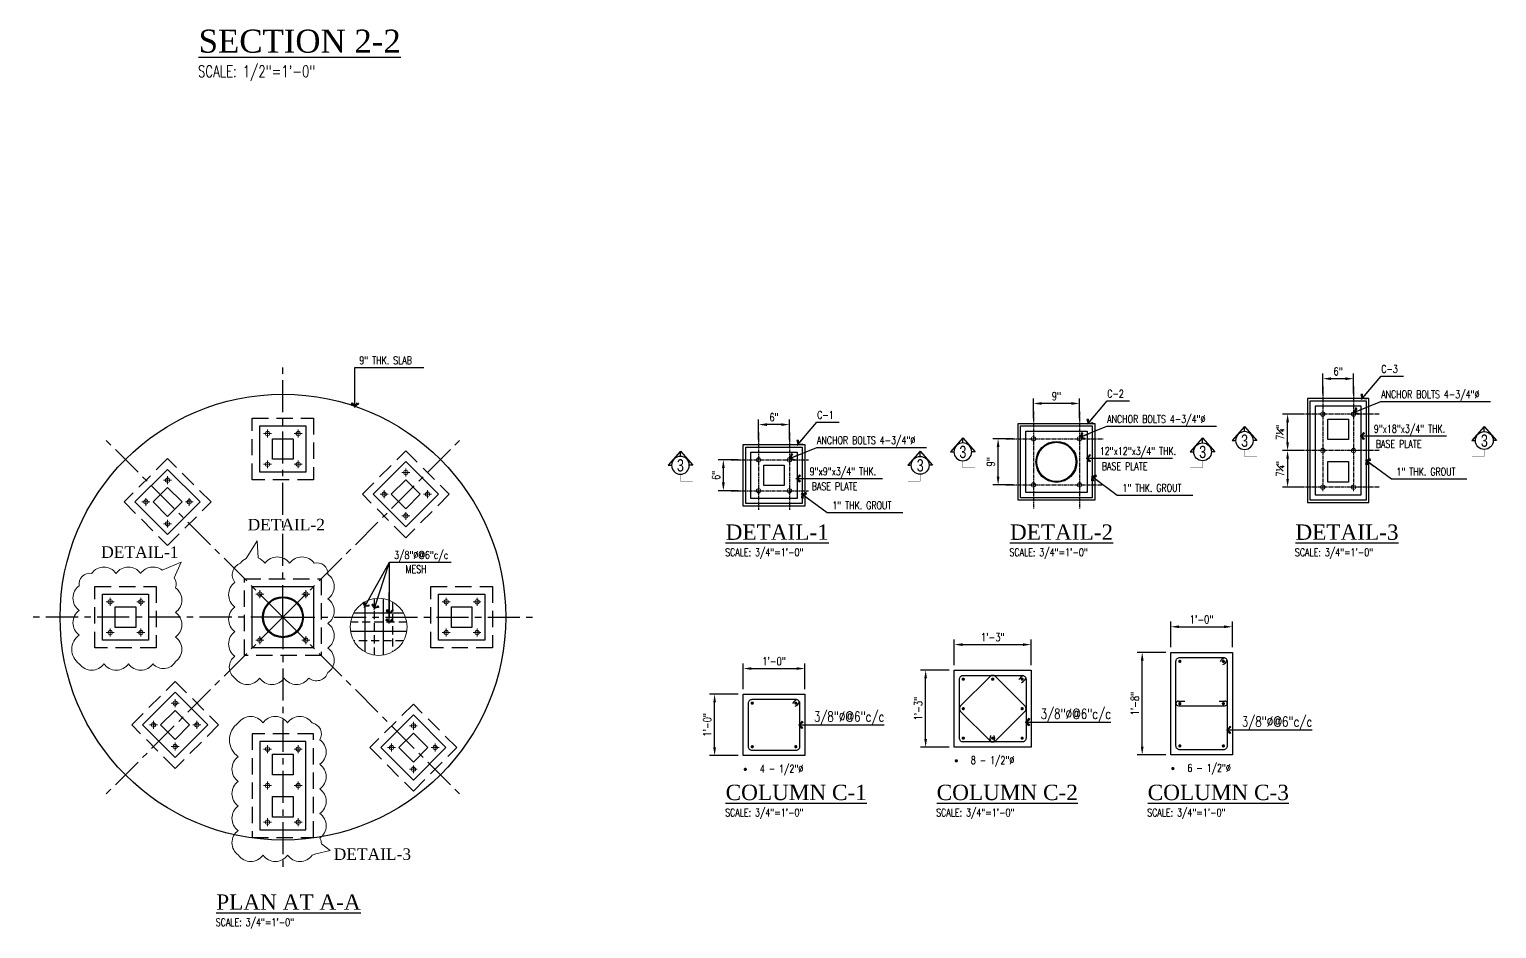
# Model space of a CAD drawing. Header units: inches. Extents: x 53036 to 54375, y -2788 to 288.
# Drawn here: x 53431.7 to 53718.2, y -2352.5 to -2177 of the extents above; entities that cross this region are included whole.
import ezdxf
from ezdxf.enums import TextEntityAlignment as Align

# ---------------------------------------------------------------- set-up
doc = ezdxf.new("R2010")
doc.units = ezdxf.units.IN
for name, pattern in [('CENTER', [2, 1.25, -0.25, 0.25, -0.25]), ('CENTER2', [1.125, 0.75, -0.125, 0.125, -0.125]), ('HIDDEN', [9.525, 6.35, -3.175]), ('HIDDEN2', [4.7625, 3.175, -1.5875])]:
    doc.linetypes.add(name, pattern=pattern)
for name, color, linetype in [('1_DIM', 1, 'Continuous'), ('A-TYP-BEAM TEXT', 2, 'Continuous'), ('A-TYP-DIM', 1, 'Continuous'), ('A-TYP-H-TEXT', 2, 'Continuous'), ('A-TYP-SEC-MARK', 5, 'Continuous'), ('A-TYP-ST-DONUT', 6, 'Continuous'), ('BEAM', 2, 'Continuous'), ('dim', 2, 'Continuous'), ('donuts', 6, 'Continuous'), ('FOOTING', 3, 'Continuous'), ('ROAD CL', 251, 'CENTER'), ('S-BB', 6, 'Continuous'), ('steel', 6, 'Continuous')]:
    doc.layers.add(name, color=color, linetype=linetype)
doc.layers.add('G--STELWRK-2', color=2, linetype='Continuous', lineweight=25)
doc.layers.add('main plan$0$$AUDIT_BAD_LAYER2', color=252, linetype='Continuous', lineweight=15)
doc.styles.add('HADINGS', font='times.ttf')
doc.styles.add('rizwan', font='romans.shx', dxfattribs={"width": 0.75})
doc.styles.add('romans', font='romans.shx')
doc.styles.add('SEC-MARK', font='swisscl.ttf')
doc.styles.add('STYLE4', font='romans.shx')
doc.dimstyles.new('STYLE-64', dxfattribs={"dimscale": 0, "dimtxt": 0.09375, "dimasz": 0.125, "dimexe": 0.0625, "dimexo": 0.0625, "dimgap": 0.03125, "dimtad": 1, "dimlfac": -1, "dimzin": 3, "dimdsep": 46, "dimlunit": 4, "dimtxsty": 'romans', "dimcen": 0.125, "dimdle": 4, "dimclrd": 1, "dimclre": 1, "dimclrt": 2, "dimadec": 0, "dimazin": 0, "dimtfac": 0.5, "dimtix": 1, "dimtmove": 2, "dimatfit": 3, "dimldrblk": 'ARC', "dimfxl": 0, "dimfrac": 1, "dimtolj": 1, "dimtzin": 3, "dimarcsym": 0})

# ---------------------------------------------------------------- blocks, each defined once
blk = doc.blocks.new('*D274')
at = {"layer": 'A-TYP-DIM', "color": 1, "lineweight": -2, "ltscale": 1.5, "transparency": 16777216}
for p, q in [((53574.11, -2257.01), (53574.11, -2253.12)), ((53578.51, -2254.12), (53575.71, -2254.12)), ((53580.11, -2257.01), (53580.11, -2253.12))]:
    blk.add_line(p, q, dxfattribs=at)
at = {"layer": 'A-TYP-DIM', "color": 1, "ltscale": 1.5, "transparency": 16777216}
for points in [[(53575.71, -2253.85), (53575.71, -2254.38), (53574.11, -2254.12)], [(53578.51, -2253.85), (53578.51, -2254.38), (53580.11, -2254.12)]]:
    blk.add_solid(points, dxfattribs=at)
at = {"layer": 'Defpoints', "color": 0, "ltscale": 1.5, "transparency": 16777216}
for p in [(53574.11, -2254.12), (53574.11, -2258.01), (53580.11, -2258.01)]:
    blk.add_point(p, dxfattribs=at)
at = {"layer": 'A-TYP-DIM', "color": 2, "ltscale": 1.5, "transparency": 16777216, "insert": (53577.11, -2252.69), "char_height": 1.562, "attachment_point": 5, "style": 'rizwan'}
blk.add_mtext('\\A1;6"', dxfattribs=at)
blk = doc.blocks.new('ARC')
at = {"layer": 'dim', "color": 0, "linetype": 'ByBlock', "ltscale": 1.5}
for p, q in [((0.14, 0), (-1.16, 0)), ((-0.42, -0.32), (0, 0))]:
    blk.add_line(p, q, dxfattribs=at)
at = {"layer": 'dim', "color": 0, "ltscale": 1.5}
for p, q in [((-0.41, 0.34), (-0.26, 0.43)), ((0, 0), (-0.41, 0.34)), ((-0.28, -0.43), (0, 0)), ((-0.26, 0.43), (0, 0)), ((-0.42, -0.32), (-0.28, -0.43))]:
    blk.add_line(p, q, dxfattribs=at)
blk = doc.blocks.new('*D276')
at = {"layer": 'A-TYP-DIM', "color": 1, "lineweight": -2, "ltscale": 1.5, "transparency": 16777216}
for p, q in [((53570.11, -2261.01), (53566.22, -2261.01)), ((53567.22, -2265.41), (53567.22, -2262.61)), ((53570.11, -2267.01), (53566.22, -2267.01))]:
    blk.add_line(p, q, dxfattribs=at)
at = {"layer": 'A-TYP-DIM', "color": 1, "ltscale": 1.5, "transparency": 16777216}
for points in [[(53566.95, -2262.61), (53567.49, -2262.61), (53567.22, -2261.01)], [(53566.95, -2265.41), (53567.49, -2265.41), (53567.22, -2267.01)]]:
    blk.add_solid(points, dxfattribs=at)
at = {"layer": 'Defpoints', "color": 0, "ltscale": 1.5, "transparency": 16777216}
for p in [(53567.22, -2261.01), (53571.11, -2261.01), (53571.11, -2267.01)]:
    blk.add_point(p, dxfattribs=at)
at = {"layer": 'A-TYP-DIM', "color": 2, "ltscale": 1.5, "transparency": 16777216, "insert": (53565.79, -2264.01), "char_height": 1.562, "attachment_point": 5, "rotation": 90, "style": 'rizwan'}
blk.add_mtext('\\A1;6"', dxfattribs=at)
blk = doc.blocks.new('*D277')
at = {"layer": 'A-TYP-DIM', "color": 1, "lineweight": -2, "ltscale": 1.5, "transparency": 16777216}
for p, q in [((53627.75, -2252.89), (53627.75, -2249)), ((53635.15, -2250), (53629.35, -2250)), ((53636.75, -2252.89), (53636.75, -2249))]:
    blk.add_line(p, q, dxfattribs=at)
at = {"layer": 'A-TYP-DIM', "color": 1, "ltscale": 1.5, "transparency": 16777216}
for points in [[(53629.35, -2249.73), (53629.35, -2250.26), (53627.75, -2250)], [(53635.15, -2249.73), (53635.15, -2250.26), (53636.75, -2250)]]:
    blk.add_solid(points, dxfattribs=at)
at = {"layer": 'Defpoints', "color": 0, "ltscale": 1.5, "transparency": 16777216}
for p in [(53627.75, -2250), (53627.75, -2253.89), (53636.75, -2253.89)]:
    blk.add_point(p, dxfattribs=at)
at = {"layer": 'A-TYP-DIM', "color": 2, "ltscale": 1.5, "transparency": 16777216, "insert": (53632.25, -2248.57), "char_height": 1.562, "attachment_point": 5, "style": 'rizwan'}
blk.add_mtext('\\A1;9"', dxfattribs=at)
blk = doc.blocks.new('*D278')
at = {"layer": 'A-TYP-DIM', "color": 1, "lineweight": -2, "ltscale": 1.5, "transparency": 16777216}
for p, q in [((53623.75, -2256.89), (53619.86, -2256.89)), ((53620.86, -2264.29), (53620.86, -2258.49)), ((53623.75, -2265.89), (53619.86, -2265.89))]:
    blk.add_line(p, q, dxfattribs=at)
at = {"layer": 'A-TYP-DIM', "color": 1, "ltscale": 1.5, "transparency": 16777216}
for points in [[(53620.59, -2258.49), (53621.13, -2258.49), (53620.86, -2256.89)], [(53620.59, -2264.29), (53621.13, -2264.29), (53620.86, -2265.89)]]:
    blk.add_solid(points, dxfattribs=at)
at = {"layer": 'Defpoints', "color": 0, "ltscale": 1.5, "transparency": 16777216}
for p in [(53620.86, -2256.89), (53624.75, -2256.89), (53624.75, -2265.89)]:
    blk.add_point(p, dxfattribs=at)
at = {"layer": 'A-TYP-DIM', "color": 2, "ltscale": 1.5, "transparency": 16777216, "insert": (53619.43, -2261.39), "char_height": 1.562, "attachment_point": 5, "rotation": 90, "style": 'rizwan'}
blk.add_mtext('\\A1;9"', dxfattribs=at)
blk = doc.blocks.new('*D279')
at = {"layer": 'A-TYP-DIM', "color": 1, "lineweight": -2, "ltscale": 1.5, "transparency": 16777216}
for p, q in [((53684.25, -2248.05), (53684.25, -2244.16)), ((53688.65, -2245.16), (53685.85, -2245.16)), ((53690.25, -2248.05), (53690.25, -2244.16))]:
    blk.add_line(p, q, dxfattribs=at)
at = {"layer": 'A-TYP-DIM', "color": 1, "ltscale": 1.5, "transparency": 16777216}
for points in [[(53685.85, -2244.89), (53685.85, -2245.43), (53684.25, -2245.16)], [(53688.65, -2244.89), (53688.65, -2245.43), (53690.25, -2245.16)]]:
    blk.add_solid(points, dxfattribs=at)
at = {"layer": 'Defpoints', "color": 0, "ltscale": 1.5, "transparency": 16777216}
for p in [(53684.25, -2245.16), (53684.25, -2249.05), (53690.25, -2249.05)]:
    blk.add_point(p, dxfattribs=at)
at = {"layer": 'A-TYP-DIM', "color": 2, "ltscale": 1.5, "transparency": 16777216, "insert": (53687.25, -2243.73), "char_height": 1.562, "attachment_point": 5, "style": 'rizwan'}
blk.add_mtext('\\A1;6"', dxfattribs=at)
blk = doc.blocks.new('*D280')
at = {"layer": 'A-TYP-DIM', "color": 1, "lineweight": -2, "ltscale": 1.5, "transparency": 16777216}
for p, q in [((53680.27, -2252.05), (53676.38, -2252.05)), ((53677.38, -2257.59), (53677.38, -2253.65)), ((53680.25, -2259.19), (53676.38, -2259.19))]:
    blk.add_line(p, q, dxfattribs=at)
at = {"layer": 'A-TYP-DIM', "color": 1, "ltscale": 1.5, "transparency": 16777216}
for points in [[(53677.11, -2253.65), (53677.64, -2253.65), (53677.38, -2252.05)], [(53677.11, -2257.59), (53677.64, -2257.59), (53677.38, -2259.19)]]:
    blk.add_solid(points, dxfattribs=at)
at = {"layer": 'Defpoints', "color": 0, "ltscale": 1.5, "transparency": 16777216}
for p in [(53677.38, -2252.05), (53681.27, -2252.05), (53681.25, -2259.19)]:
    blk.add_point(p, dxfattribs=at)
at = {"layer": 'A-TYP-DIM', "color": 2, "ltscale": 1.5, "transparency": 16777216, "insert": (53675.95, -2255.62), "char_height": 1.5625, "attachment_point": 5, "rotation": 90, "style": 'rizwan'}
blk.add_mtext('\\A1;7{\\H0.500000x;\\S1#4;}"', dxfattribs=at)
blk = doc.blocks.new('*D281')
at = {"layer": 'A-TYP-DIM', "color": 1, "lineweight": -2, "ltscale": 1.5, "transparency": 16777216}
for p, q in [((53680.25, -2259.19), (53676.38, -2259.19)), ((53677.38, -2260.79), (53677.38, -2264.72)), ((53680.27, -2266.32), (53676.38, -2266.32))]:
    blk.add_line(p, q, dxfattribs=at)
at = {"layer": 'A-TYP-DIM', "color": 1, "ltscale": 1.5, "transparency": 16777216}
for points in [[(53677.11, -2260.79), (53677.64, -2260.79), (53677.38, -2259.19)], [(53677.11, -2264.72), (53677.64, -2264.72), (53677.38, -2266.32)]]:
    blk.add_solid(points, dxfattribs=at)
at = {"layer": 'Defpoints', "color": 0, "ltscale": 1.5, "transparency": 16777216}
for p in [(53681.25, -2259.19), (53677.38, -2266.32), (53681.27, -2266.32)]:
    blk.add_point(p, dxfattribs=at)
at = {"layer": 'A-TYP-DIM', "color": 2, "ltscale": 1.5, "transparency": 16777216, "insert": (53675.95, -2262.75), "char_height": 1.5625, "attachment_point": 5, "rotation": 90, "style": 'rizwan'}
blk.add_mtext('\\A1;7{\\H0.500000x;\\S1#4;}"', dxfattribs=at)
blk = doc.blocks.new('1-donut')
at = {"layer": 'A-TYP-ST-DONUT', "linetype": 'Continuous', "ltscale": 1.5, "const_width": 0.0195}
blk.add_lwpolyline([(0.01, 0, -1), (-0.01, 0, -1)], format="xyb", close=True, dxfattribs=at)
blk = doc.blocks.new('*D286')
at = {"layer": 'A-TYP-DIM', "color": 1, "lineweight": -2, "ltscale": 1.5, "transparency": 16777216}
for p, q in [((53571.11, -2305.72), (53571.11, -2300.72)), ((53572.71, -2301.72), (53581.51, -2301.72)), ((53583.11, -2305.72), (53583.11, -2300.72))]:
    blk.add_line(p, q, dxfattribs=at)
at = {"layer": 'A-TYP-DIM', "color": 1, "ltscale": 1.5, "transparency": 16777216}
for points in [[(53572.71, -2301.46), (53572.71, -2301.99), (53571.11, -2301.72)], [(53581.51, -2301.46), (53581.51, -2301.99), (53583.11, -2301.72)]]:
    blk.add_solid(points, dxfattribs=at)
at = {"layer": 'Defpoints', "color": 0, "ltscale": 1.5, "transparency": 16777216}
for p in [(53583.11, -2301.72), (53571.11, -2306.72), (53583.11, -2306.72)]:
    blk.add_point(p, dxfattribs=at)
at = {"layer": 'A-TYP-DIM', "color": 2, "ltscale": 1.5, "transparency": 16777216, "insert": (53577.11, -2300.29), "char_height": 1.562, "attachment_point": 5, "style": 'rizwan'}
blk.add_mtext('\\A1;1\'-0"', dxfattribs=at)
blk = doc.blocks.new('*D287')
at = {"layer": 'A-TYP-DIM', "color": 1, "lineweight": -2, "ltscale": 1.5, "transparency": 16777216}
for p, q in [((53570.11, -2306.72), (53564.51, -2306.72)), ((53565.51, -2317.12), (53565.51, -2308.32)), ((53570.11, -2318.72), (53564.51, -2318.72))]:
    blk.add_line(p, q, dxfattribs=at)
at = {"layer": 'A-TYP-DIM', "color": 1, "ltscale": 1.5, "transparency": 16777216}
for points in [[(53565.25, -2308.32), (53565.78, -2308.32), (53565.51, -2306.72)], [(53565.25, -2317.12), (53565.78, -2317.12), (53565.51, -2318.72)]]:
    blk.add_solid(points, dxfattribs=at)
at = {"layer": 'Defpoints', "color": 0, "ltscale": 1.5, "transparency": 16777216}
for p in [(53565.51, -2306.72), (53571.11, -2306.72), (53571.11, -2318.72)]:
    blk.add_point(p, dxfattribs=at)
at = {"layer": 'A-TYP-DIM', "color": 2, "ltscale": 1.5, "transparency": 16777216, "insert": (53564.08, -2312.72), "char_height": 1.562, "attachment_point": 5, "rotation": 90, "style": 'rizwan'}
blk.add_mtext('\\A1;1\'-0"', dxfattribs=at)
blk = doc.blocks.new('*D288')
at = {"layer": 'A-TYP-DIM', "color": 1, "lineweight": -2, "ltscale": 1.5, "transparency": 16777216}
for p, q in [((53612.31, -2301.05), (53612.31, -2296.05)), ((53613.91, -2297.05), (53625.71, -2297.05)), ((53627.31, -2301.05), (53627.31, -2296.05))]:
    blk.add_line(p, q, dxfattribs=at)
at = {"layer": 'A-TYP-DIM', "color": 1, "ltscale": 1.5, "transparency": 16777216}
for points in [[(53613.91, -2296.79), (53613.91, -2297.32), (53612.31, -2297.05)], [(53625.71, -2296.79), (53625.71, -2297.32), (53627.31, -2297.05)]]:
    blk.add_solid(points, dxfattribs=at)
at = {"layer": 'Defpoints', "color": 0, "ltscale": 1.5, "transparency": 16777216}
for p in [(53627.31, -2297.05), (53612.31, -2302.05), (53627.31, -2302.05)]:
    blk.add_point(p, dxfattribs=at)
at = {"layer": 'A-TYP-DIM', "color": 2, "ltscale": 1.5, "transparency": 16777216, "insert": (53619.81, -2295.62), "char_height": 1.562, "attachment_point": 5, "style": 'rizwan'}
blk.add_mtext('\\A1;1\'-3"', dxfattribs=at)
blk = doc.blocks.new('*D289')
at = {"layer": 'A-TYP-DIM', "color": 1, "lineweight": -2, "ltscale": 1.5, "transparency": 16777216}
for p, q in [((53611.31, -2302.05), (53605.71, -2302.05)), ((53606.71, -2315.45), (53606.71, -2303.65)), ((53611.31, -2317.05), (53605.71, -2317.05))]:
    blk.add_line(p, q, dxfattribs=at)
at = {"layer": 'A-TYP-DIM', "color": 1, "ltscale": 1.5, "transparency": 16777216}
for points in [[(53606.44, -2303.65), (53606.98, -2303.65), (53606.71, -2302.05)], [(53606.44, -2315.45), (53606.98, -2315.45), (53606.71, -2317.05)]]:
    blk.add_solid(points, dxfattribs=at)
at = {"layer": 'Defpoints', "color": 0, "ltscale": 1.5, "transparency": 16777216}
for p in [(53606.71, -2302.05), (53612.31, -2302.05), (53612.31, -2317.05)]:
    blk.add_point(p, dxfattribs=at)
at = {"layer": 'A-TYP-DIM', "color": 2, "ltscale": 1.5, "transparency": 16777216, "insert": (53605.28, -2309.55), "char_height": 1.562, "attachment_point": 5, "rotation": 90, "style": 'rizwan'}
blk.add_mtext('\\A1;1\'-3"', dxfattribs=at)
blk = doc.blocks.new('*D290')
at = {"layer": 'A-TYP-DIM', "color": 1, "lineweight": -2, "ltscale": 1.5, "transparency": 16777216}
for p, q in [((53654.59, -2297.57), (53654.59, -2292.57)), ((53656.19, -2293.57), (53664.99, -2293.57)), ((53666.59, -2297.57), (53666.59, -2292.57))]:
    blk.add_line(p, q, dxfattribs=at)
at = {"layer": 'A-TYP-DIM', "color": 1, "ltscale": 1.5, "transparency": 16777216}
for points in [[(53656.19, -2293.3), (53656.19, -2293.84), (53654.59, -2293.57)], [(53664.99, -2293.3), (53664.99, -2293.84), (53666.59, -2293.57)]]:
    blk.add_solid(points, dxfattribs=at)
at = {"layer": 'Defpoints', "color": 0, "ltscale": 1.5, "transparency": 16777216}
for p in [(53666.59, -2293.57), (53654.59, -2298.57), (53666.59, -2298.57)]:
    blk.add_point(p, dxfattribs=at)
at = {"layer": 'A-TYP-DIM', "color": 2, "ltscale": 1.5, "transparency": 16777216, "insert": (53660.59, -2292.14), "char_height": 1.562, "attachment_point": 5, "style": 'rizwan'}
blk.add_mtext('\\A1;1\'-0"', dxfattribs=at)
blk = doc.blocks.new('*D291')
at = {"layer": 'A-TYP-DIM', "color": 1, "lineweight": -2, "ltscale": 1.5, "transparency": 16777216}
for p, q in [((53653.59, -2298.57), (53647.99, -2298.57)), ((53648.99, -2316.97), (53648.99, -2300.17)), ((53653.59, -2318.57), (53647.99, -2318.57))]:
    blk.add_line(p, q, dxfattribs=at)
at = {"layer": 'A-TYP-DIM', "color": 1, "ltscale": 1.5, "transparency": 16777216}
for points in [[(53648.72, -2300.17), (53649.26, -2300.17), (53648.99, -2298.57)], [(53648.72, -2316.97), (53649.26, -2316.97), (53648.99, -2318.57)]]:
    blk.add_solid(points, dxfattribs=at)
at = {"layer": 'Defpoints', "color": 0, "ltscale": 1.5, "transparency": 16777216}
for p in [(53648.99, -2298.57), (53654.59, -2298.57), (53654.59, -2318.57)]:
    blk.add_point(p, dxfattribs=at)
at = {"layer": 'A-TYP-DIM', "color": 2, "ltscale": 1.5, "transparency": 16777216, "insert": (53647.56, -2308.57), "char_height": 1.562, "attachment_point": 5, "rotation": 90, "style": 'rizwan'}
blk.add_mtext('\\A1;1\'-8"', dxfattribs=at)
blk = doc.blocks.new('SEC-MARK')
at = {"layer": 'A-TYP-SEC-MARK', "color": 2, "linetype": 'Continuous'}
for p, q in [((0, 0.488), (-0.201, 0.259)), ((0, 0.488), (0.201, 0.259)), ((0, 0.404), (0, 0.488)), ((-0.201, 0.259), (-0.145, 0.259)), ((0.201, 0.259), (0.145, 0.259))]:
    blk.add_line(p, q, dxfattribs=at)
at = {"layer": 'A-TYP-SEC-MARK', "color": 2, "linetype": 'Continuous', "const_width": 0.005}
blk.add_lwpolyline([(0, 0.114), (0, 0), (-0.2, 0)], dxfattribs=at)
at = {"layer": 'A-TYP-SEC-MARK', "color": 2, "linetype": 'Continuous'}
blk.add_circle((0, 0.259), 0.145, dxfattribs=at)
at = {"layer": 'A-TYP-SEC-MARK', "color": 2, "linetype": 'Continuous', "style": 'SEC-MARK'}
blk.add_attdef('A', text='', height=0.199, dxfattribs=at).set_placement((0.001, 0.258), align=Align.MIDDLE_CENTER)

msp = doc.modelspace()

# ---------------------------------------------------------------- linework, layer by layer
at = {"layer": '1_DIM', "color": 9, "linetype": 'CENTER2'}
for p, q in [((53684.24756061, -2246.69003259), (53684.24756061, -2265.64259512)), ((53690.24756061, -2246.69003259), (53690.24756061, -2265.64259512)), ((53627.75173478, -2251.52787149), (53627.75173478, -2270.48043401)), ((53636.75173478, -2251.52787149), (53636.75173478, -2270.48043401)), ((53695.22156033, -2252.05084657), (53677.91121916, -2252.05084657)), ((53574.11189164, -2255.64964332), (53574.11189164, -2270.77186534)), ((53580.11189164, -2255.64964332), (53580.11189164, -2270.77186534)), ((53622.3909208, -2256.88868546), (53641.34348332, -2256.88868546)), ((53695.22156033, -2259.1867466), (53677.91121916, -2259.1867466)), ((53568.75107766, -2261.01045729), (53583.87329969, -2261.01045729)), ((53568.75107766, -2267.01045729), (53583.87329969, -2267.01045729)), ((53622.3909208, -2265.88868546), (53641.34348332, -2265.88868546)), ((53695.22156033, -2266.32264663), (53677.91121916, -2266.32264663))]:
    msp.add_line(p, q, dxfattribs=at)
at = {"layer": 'BEAM', "color": 6, "ltscale": 3}
for p, q in [((53497.2268409, -2288.71732905), (53497.2268409, -2298.47739492)), ((53500.8268409, -2288.0932979), (53500.8268409, -2299.10142607)), ((53504.80687383, -2290.89736199), (53495.04680796, -2290.89736199)), ((53505.43090498, -2294.49736199), (53494.42277681, -2294.49736199))]:
    msp.add_line(p, q, dxfattribs=at)
at = {"layer": 'BEAM', "color": 6, "linetype": 'HIDDEN2', "ltscale": 0.5}
for p, q in [((53499.0268409, -2288.0932979), (53499.0268409, -2299.10142607)), ((53502.6268409, -2288.71732905), (53502.6268409, -2298.47739492)), ((53505.43090498, -2292.69736199), (53494.42277681, -2292.69736199)), ((53504.80687383, -2296.29736199), (53495.04680796, -2296.29736199))]:
    msp.add_line(p, q, dxfattribs=at)
at = {"layer": 'BEAM', "color": 6, "ltscale": 3}
for points in [[(53685.24756061, -2253.05084657), (53689.24756061, -2253.05084657), (53689.24756061, -2257.05084657), (53685.24756061, -2257.05084657)], [(53479.23103072, -2256.86996861), (53483.23103072, -2256.86996861), (53483.23103072, -2260.86996861), (53479.23103072, -2260.86996861)], [(53575.11189164, -2262.01045729), (53579.11189164, -2262.01045729), (53579.11189164, -2266.01045729), (53575.11189164, -2266.01045729)], [(53685.24756061, -2261.32264663), (53689.24756061, -2261.32264663), (53689.24756061, -2265.32264663), (53685.24756061, -2265.32264663)], [(53505.22746698, -2270.53285197), (53502.39903986, -2267.70442485), (53505.22746698, -2264.87599772), (53508.05589411, -2267.70442485)], [(53458.71945243, -2272.04236304), (53461.54787955, -2269.21393592), (53458.71945243, -2266.38550879), (53455.8910253, -2269.21393592)], [(53448.51236089, -2289.70086111), (53452.51236089, -2289.70086111), (53452.51236089, -2293.70086111), (53448.51236089, -2293.70086111)], [(53514.12705499, -2289.70086111), (53518.12705499, -2289.70086111), (53518.12705499, -2293.70086111), (53514.12705499, -2293.70086111)], [(53460.19276378, -2309.88604783), (53463.0211909, -2312.71447495), (53460.19276378, -2315.54290208), (53457.36433665, -2312.71447495)], [(53506.70032943, -2314.31707959), (53503.8719023, -2317.14550671), (53506.70032943, -2319.97393384), (53509.52875655, -2317.14550671)], [(53479.23103072, -2318.43357117), (53483.23103072, -2318.43357117), (53483.23103072, -2322.43357117), (53479.23103072, -2322.43357117)], [(53479.23103072, -2326.70537123), (53483.23103072, -2326.70537123), (53483.23103072, -2330.70537123), (53479.23103072, -2330.70537123)]]:
    msp.add_lwpolyline(points, close=True, dxfattribs=at)
for centre, radius in [((53632.25173478, -2261.38868546), 4), ((53632.25173478, -2261.38868546), 3.8125), ((53481.23103072, -2291.70086111), 4), ((53481.23103072, -2291.70086111), 3.8125)]:
    msp.add_circle(centre, radius, dxfattribs=at)
at = {"layer": 'FOOTING', "linetype": 'HIDDEN', "ltscale": 0.5}
for points in [[(53475.23103072, -2252.86996861), (53487.23103072, -2252.86996861), (53487.23103072, -2264.86996861), (53475.23103072, -2264.86996861)], [(53505.22746698, -2276.18970622), (53496.74218561, -2267.70442485), (53505.22746698, -2259.21914348), (53513.71274836, -2267.70442485)], [(53458.71945243, -2277.69921729), (53467.2047338, -2269.21393592), (53458.71945243, -2260.72865454), (53450.23417105, -2269.21393592)], [(53444.51236089, -2285.70086111), (53456.51236089, -2285.70086111), (53456.51236089, -2297.70086111), (53444.51236089, -2297.70086111)], [(53473.73103072, -2284.20086111), (53488.73103072, -2284.20086111), (53488.73103072, -2299.20086111), (53473.73103072, -2299.20086111)], [(53510.12705499, -2285.70086111), (53522.12705499, -2285.70086111), (53522.12705499, -2297.70086111), (53510.12705499, -2297.70086111)], [(53460.19276378, -2304.22919358), (53468.67804515, -2312.71447495), (53460.19276378, -2321.19975633), (53451.7074824, -2312.71447495)], [(53506.70032943, -2308.66022534), (53498.21504805, -2317.14550671), (53506.70032943, -2325.63078809), (53515.1856108, -2317.14550671)], [(53475.23103072, -2334.70537123), (53487.23103072, -2334.70537123), (53487.23103072, -2314.43357117), (53475.23103072, -2314.43357117)]]:
    msp.add_lwpolyline(points, close=True, dxfattribs=at)
at = {"layer": 'FOOTING'}
msp.add_circle((53481.23103072, -2291.70086111), 43.5, dxfattribs=at)
at = {"layer": 'G--STELWRK-2', "color": 3}
for points in [[(53681.24756061, -2269.32264663), (53693.24756061, -2269.32264663), (53693.24756061, -2249.05084657), (53681.24756061, -2249.05084657)], [(53681.74756061, -2268.82264663), (53692.74756061, -2268.82264663), (53692.74756061, -2249.55084657), (53681.74756061, -2249.55084657)], [(53682.74756061, -2267.82264663), (53691.74756061, -2267.82264663), (53691.74756061, -2250.55084657), (53682.74756061, -2250.55084657)], [(53476.73103072, -2254.36996861), (53485.73103072, -2254.36996861), (53485.73103072, -2263.36996861), (53476.73103072, -2263.36996861)], [(53624.75173478, -2253.88868546), (53639.75173478, -2253.88868546), (53639.75173478, -2268.88868546), (53624.75173478, -2268.88868546)], [(53625.25173478, -2254.38868546), (53639.25173478, -2254.38868546), (53639.25173478, -2268.38868546), (53625.25173478, -2268.38868546)], [(53626.25173478, -2255.38868546), (53638.25173478, -2255.38868546), (53638.25173478, -2267.38868546), (53626.25173478, -2267.38868546)], [(53571.11189164, -2258.01045729), (53583.11189164, -2258.01045729), (53583.11189164, -2270.01045729), (53571.11189164, -2270.01045729)], [(53571.61189164, -2258.51045729), (53582.61189164, -2258.51045729), (53582.61189164, -2269.51045729), (53571.61189164, -2269.51045729)], [(53572.61189164, -2259.51045729), (53581.61189164, -2259.51045729), (53581.61189164, -2268.51045729), (53572.61189164, -2268.51045729)], [(53458.71945243, -2275.57789695), (53465.08341346, -2269.21393592), (53458.71945243, -2262.84997489), (53452.3554914, -2269.21393592)], [(53505.22746698, -2274.06838588), (53498.86350595, -2267.70442485), (53505.22746698, -2261.34046382), (53511.59142801, -2267.70442485)], [(53475.23103072, -2285.70086111), (53487.23103072, -2285.70086111), (53487.23103072, -2297.70086111), (53475.23103072, -2297.70086111)], [(53446.01236089, -2287.20086111), (53455.01236089, -2287.20086111), (53455.01236089, -2296.20086111), (53446.01236089, -2296.20086111)], [(53511.62705499, -2287.20086111), (53520.62705499, -2287.20086111), (53520.62705499, -2296.20086111), (53511.62705499, -2296.20086111)], [(53654.58763289, -2298.57029875), (53666.58763289, -2298.57029875), (53666.58763289, -2318.57029875), (53654.58763289, -2318.57029875)], [(53612.31031379, -2302.05365673), (53627.31031379, -2302.05365673), (53627.31031379, -2317.05365673), (53612.31031379, -2317.05365673)], [(53460.19276378, -2306.35051392), (53466.55672481, -2312.71447495), (53460.19276378, -2319.07843598), (53453.82880275, -2312.71447495)], [(53571.11189164, -2306.72405167), (53583.11189164, -2306.72405167), (53583.11189164, -2318.72405167), (53571.11189164, -2318.72405167)], [(53506.70032943, -2310.78154568), (53500.3363684, -2317.14550671), (53506.70032943, -2323.50946775), (53513.06429046, -2317.14550671)], [(53476.73103072, -2333.20537123), (53485.73103072, -2333.20537123), (53485.73103072, -2315.93357117), (53476.73103072, -2315.93357117)]]:
    msp.add_lwpolyline(points, close=True, dxfattribs=at)
at = {"layer": 'main plan$0$$AUDIT_BAD_LAYER2', "color": 1}
for p, q in [((53684.24756061, -2252.82383759), (53684.24756061, -2251.27785555)), ((53690.24756061, -2252.82383759), (53690.24756061, -2251.27785555)), ((53685.02055162, -2252.05084657), (53683.47456959, -2252.05084657)), ((53691.02055162, -2252.05084657), (53689.47456959, -2252.05084657)), ((53479.00402174, -2255.86996861), (53477.4580397, -2255.86996861)), ((53478.23103072, -2256.64295963), (53478.23103072, -2255.09697759)), ((53485.00402174, -2255.86996861), (53483.4580397, -2255.86996861)), ((53484.23103072, -2256.64295963), (53484.23103072, -2255.09697759)), ((53626.97874376, -2256.88868546), (53628.5247258, -2256.88868546)), ((53627.75173478, -2257.66167648), (53627.75173478, -2256.11569445)), ((53637.5247258, -2256.88868546), (53635.97874376, -2256.88868546)), ((53636.75173478, -2257.66167648), (53636.75173478, -2256.11569445)), ((53685.02055162, -2259.1867466), (53683.47456959, -2259.1867466)), ((53684.24756061, -2259.95973762), (53684.24756061, -2258.41375558)), ((53691.02055162, -2259.1867466), (53689.47456959, -2259.1867466)), ((53690.24756061, -2259.95973762), (53690.24756061, -2258.41375558)), ((53479.00402174, -2261.86996861), (53477.4580397, -2261.86996861)), ((53478.23103072, -2262.64295963), (53478.23103072, -2261.09697759)), ((53485.00402174, -2261.86996861), (53483.4580397, -2261.86996861)), ((53484.23103072, -2262.64295963), (53484.23103072, -2261.09697759)), ((53505.22746698, -2264.23477518), (53505.22746698, -2262.68879315)), ((53574.88488266, -2261.01045729), (53573.33890062, -2261.01045729)), ((53574.11189164, -2261.78344831), (53574.11189164, -2260.23746627)), ((53580.88488266, -2261.01045729), (53579.33890062, -2261.01045729)), ((53580.11189164, -2261.78344831), (53580.11189164, -2260.23746627)), ((53459.49244345, -2264.97129523), (53457.94646141, -2264.97129523)), ((53458.71945243, -2265.74428625), (53458.71945243, -2264.19830421)), ((53506.000458, -2263.46178416), (53504.45447596, -2263.46178416)), ((53627.75173478, -2265.11569445), (53627.75173478, -2266.66167648)), ((53636.75173478, -2265.11569445), (53636.75173478, -2266.66167648)), ((53684.24756061, -2267.09563765), (53684.24756061, -2265.54965561)), ((53690.24756061, -2267.09563765), (53690.24756061, -2265.54965561)), ((53454.47681174, -2269.98692694), (53454.47681174, -2268.4409449)), ((53462.96209312, -2269.98692694), (53462.96209312, -2268.4409449)), ((53501.75781731, -2267.70442485), (53500.21183528, -2267.70442485)), ((53500.98482629, -2268.47741587), (53500.98482629, -2266.93143383)), ((53510.24309869, -2267.70442485), (53508.69711665, -2267.70442485)), ((53509.47010767, -2268.47741587), (53509.47010767, -2266.93143383)), ((53574.88488266, -2267.01045729), (53573.33890062, -2267.01045729)), ((53574.11189164, -2267.78344831), (53574.11189164, -2266.23746627)), ((53580.88488266, -2267.01045729), (53579.33890062, -2267.01045729)), ((53580.11189164, -2267.78344831), (53580.11189164, -2266.23746627)), ((53626.97874376, -2265.88868546), (53628.5247258, -2265.88868546)), ((53637.5247258, -2265.88868546), (53635.97874376, -2265.88868546)), ((53685.02055162, -2266.32264663), (53683.47456959, -2266.32264663)), ((53691.02055162, -2266.32264663), (53689.47456959, -2266.32264663)), ((53455.24980276, -2269.21393592), (53453.70382073, -2269.21393592)), ((53463.73508413, -2269.21393592), (53462.1891021, -2269.21393592)), ((53505.22746698, -2272.72005655), (53505.22746698, -2271.17407452)), ((53459.49244345, -2273.45657661), (53457.94646141, -2273.45657661)), ((53458.71945243, -2274.22956762), (53458.71945243, -2272.68358559)), ((53506.000458, -2271.94706554), (53504.45447596, -2271.94706554)), ((53448.28535191, -2288.70086111), (53446.73936988, -2288.70086111)), ((53447.51236089, -2289.47385213), (53447.51236089, -2287.92787009)), ((53454.28535191, -2288.70086111), (53452.73936988, -2288.70086111)), ((53453.51236089, -2289.47385213), (53453.51236089, -2287.92787009)), ((53475.9580397, -2287.20086111), (53477.50402174, -2287.20086111)), ((53476.73103072, -2287.97385213), (53476.73103072, -2286.42787009)), ((53486.50402174, -2287.20086111), (53484.9580397, -2287.20086111)), ((53485.73103072, -2287.97385213), (53485.73103072, -2286.42787009)), ((53513.90004601, -2288.70086111), (53512.35406397, -2288.70086111)), ((53513.12705499, -2289.47385213), (53513.12705499, -2287.92787009)), ((53519.90004601, -2288.70086111), (53518.35406397, -2288.70086111)), ((53519.12705499, -2289.47385213), (53519.12705499, -2287.92787009)), ((53447.51236089, -2295.47385213), (53447.51236089, -2293.92787009)), ((53453.51236089, -2295.47385213), (53453.51236089, -2293.92787009)), ((53513.12705499, -2295.47385213), (53513.12705499, -2293.92787009)), ((53519.12705499, -2295.47385213), (53519.12705499, -2293.92787009)), ((53448.28535191, -2294.70086111), (53446.73936988, -2294.70086111)), ((53454.28535191, -2294.70086111), (53452.73936988, -2294.70086111)), ((53475.9580397, -2296.20086111), (53477.50402174, -2296.20086111)), ((53476.73103072, -2295.42787009), (53476.73103072, -2296.97385213)), ((53486.50402174, -2296.20086111), (53484.9580397, -2296.20086111)), ((53485.73103072, -2295.42787009), (53485.73103072, -2296.97385213)), ((53513.90004601, -2294.70086111), (53512.35406397, -2294.70086111)), ((53519.90004601, -2294.70086111), (53518.35406397, -2294.70086111)), ((53460.96575479, -2308.47183427), (53459.41977276, -2308.47183427)), ((53460.19276378, -2309.24482528), (53460.19276378, -2307.69884325)), ((53456.72311411, -2312.71447495), (53455.17713207, -2312.71447495)), ((53455.95012309, -2313.48746597), (53455.95012309, -2311.94148394)), ((53465.20839548, -2312.71447495), (53463.66241345, -2312.71447495)), ((53464.43540446, -2313.48746597), (53464.43540446, -2311.94148394)), ((53507.47332045, -2312.90286603), (53505.92733841, -2312.90286603)), ((53506.70032943, -2313.67585704), (53506.70032943, -2312.12987501)), ((53460.96575479, -2316.95711564), (53459.41977276, -2316.95711564)), ((53460.19276378, -2317.73010666), (53460.19276378, -2316.18412462)), ((53479.00402174, -2317.43357117), (53477.4580397, -2317.43357117)), ((53478.23103072, -2318.20656219), (53478.23103072, -2316.66058016)), ((53485.00402174, -2317.43357117), (53483.4580397, -2317.43357117)), ((53484.23103072, -2318.20656219), (53484.23103072, -2316.66058016)), ((53503.23067976, -2317.14550671), (53501.68469772, -2317.14550671)), ((53502.45768874, -2317.91849773), (53502.45768874, -2316.3725157)), ((53511.71596113, -2317.14550671), (53510.1699791, -2317.14550671)), ((53510.94297012, -2317.91849773), (53510.94297012, -2316.3725157)), ((53507.47332045, -2321.3881474), (53505.92733841, -2321.3881474)), ((53506.70032943, -2322.16113842), (53506.70032943, -2320.61515639)), ((53479.00402174, -2324.5694712), (53477.4580397, -2324.5694712)), ((53478.23103072, -2325.34246222), (53478.23103072, -2323.79648019)), ((53485.00402174, -2324.5694712), (53483.4580397, -2324.5694712)), ((53484.23103072, -2325.34246222), (53484.23103072, -2323.79648019)), ((53479.00402174, -2331.70537123), (53477.4580397, -2331.70537123)), ((53478.23103072, -2332.47836225), (53478.23103072, -2330.93238021)), ((53485.00402174, -2331.70537123), (53483.4580397, -2331.70537123)), ((53484.23103072, -2332.47836225), (53484.23103072, -2330.93238021))]:
    msp.add_line(p, q, dxfattribs=at)
for points in [[(53474.05438649, -2280.23612019), (53476.17732053, -2276.81874545), (53476.37112194, -2280.12001795)], [(53457.63355475, -2282.50233217), (53461.37273954, -2280.96646342), (53459.99809298, -2284.05043625)], [(53488.74970141, -2335.94840239), (53490.43741542, -2337.2553133), (53487.65424513, -2337.86005213)]]:
    msp.add_lwpolyline(points, dxfattribs=at)
for points in [[(53474.05438649, -2280.23612019, 0.1263793234), (53472.94741943, -2281.18471694, 0.52056705), (53471.87954993, -2284.91684744, 0.52056705), (53471.87954993, -2289.71684744, 0.52056705), (53471.87954993, -2294.51684744, 0.52056705), (53471.87954993, -2299.31684744, 0.52056705), (53471.87954993, -2303.58412841, 0.52056705), (53476.67954993, -2303.58412841, 0.52056705), (53481.47954993, -2303.58412841, 0.52056705), (53486.27954993, -2303.58412841, 0.52056705), (53490.01377894, -2302.51835742, 0.52056705), (53490.01377894, -2297.71835742, 0.52056705), (53490.01377894, -2292.91835742, 0.52056705), (53490.01377894, -2288.11835742, 0.52056705), (53490.01377894, -2283.31835742, 0.52056705), (53487.34741943, -2281.18471694, 0.52056705), (53482.54741943, -2281.18471694, 0.52056705), (53477.74741943, -2281.18471694, 0.1519016337), (53476.37112194, -2280.12001795, 0.1519016337)], [(53457.63355475, -2282.50233217, 0.4242809191), (53453.47185979, -2283.16288186, 0.52056705), (53448.67185979, -2283.16288186, 0.52056705), (53443.87185979, -2283.16288186, 0.52056705), (53441.48624422, -2285.57726628, 0.52056705), (53441.48624422, -2290.37726628, 0.52056705), (53441.48624422, -2295.17726628, 0.52056705), (53441.48624422, -2300.79863053, 0.52056705), (53446.28624422, -2300.79863053, 0.52056705), (53451.08624422, -2300.79863053, 0.52056705), (53455.88624422, -2300.79863053, 0.52056705), (53460.26117766, -2300.37356398, 0.52056705), (53460.26117766, -2295.57356398, 0.52056705), (53460.26117766, -2290.77356398, 0.52056705), (53460.26117766, -2285.97356398, 0.244698443), (53459.99809298, -2284.05043625)], [(53487.65424513, -2337.86005213, -0.0857368493), (53486.94801169, -2338.12508837, -0.52056705), (53482.14801169, -2338.12508837, -0.52056705), (53477.34801169, -2338.12508837, -0.52056705), (53472.54801169, -2338.12508837, -0.52056705), (53472.52934858, -2333.34375148, -0.52056705), (53472.52934858, -2328.54375148, -0.52056705), (53472.52934858, -2323.74375148, -0.52056705), (53472.52934858, -2318.94375148, -0.52056705), (53472.52934858, -2312.32333301, -0.52056705), (53477.32934858, -2312.32333301, -0.52056705), (53482.12934858, -2312.32333301, -0.52056705), (53486.92934858, -2312.32333301, -0.52056705), (53488.43780246, -2315.61487913, -0.52056705), (53488.43780246, -2320.41487913, -0.52056705), (53488.43780246, -2325.21487913, -0.52056705), (53488.43780246, -2330.01487913, -0.52056705), (53488.43780246, -2334.81487913, -0.1350694586), (53488.74970141, -2335.94840239, -0.1350694586)]]:
    msp.add_lwpolyline(points, format="xyb", dxfattribs=at)
for centre, radius in [((53684.24756061, -2252.05084657), 0.42299102), ((53690.24756061, -2252.05084657), 0.42299102), ((53478.23103072, -2255.86996861), 0.42299102), ((53484.23103072, -2255.86996861), 0.42299102), ((53627.75173478, -2256.88868546), 0.42299102), ((53636.75173478, -2256.88868546), 0.42299102), ((53684.24756061, -2259.1867466), 0.42299102), ((53690.24756061, -2259.1867466), 0.42299102), ((53478.23103072, -2261.86996861), 0.42299102), ((53484.23103072, -2261.86996861), 0.42299102), ((53574.11189164, -2261.01045729), 0.42299102), ((53580.11189164, -2261.01045729), 0.42299102), ((53458.71945243, -2264.97129523), 0.42299102), ((53505.22746698, -2263.46178416), 0.42299102), ((53627.75173478, -2265.88868546), 0.42299102), ((53636.75173478, -2265.88868546), 0.42299102), ((53500.98482629, -2267.70442485), 0.42299102), ((53509.47010767, -2267.70442485), 0.42299102), ((53574.11189164, -2267.01045729), 0.42299102), ((53580.11189164, -2267.01045729), 0.42299102), ((53684.24756061, -2266.32264663), 0.42299102), ((53690.24756061, -2266.32264663), 0.42299102), ((53454.47681174, -2269.21393592), 0.42299102), ((53462.96209312, -2269.21393592), 0.42299102), ((53505.22746698, -2271.94706554), 0.42299102), ((53458.71945243, -2273.45657661), 0.42299102), ((53447.51236089, -2288.70086111), 0.42299102), ((53453.51236089, -2288.70086111), 0.42299102), ((53476.73103072, -2287.20086111), 0.42299102), ((53485.73103072, -2287.20086111), 0.42299102), ((53499.9268409, -2293.59736199), 5.5771607), ((53513.12705499, -2288.70086111), 0.42299102), ((53519.12705499, -2288.70086111), 0.42299102), ((53447.51236089, -2294.70086111), 0.42299102), ((53453.51236089, -2294.70086111), 0.42299102), ((53513.12705499, -2294.70086111), 0.42299102), ((53519.12705499, -2294.70086111), 0.42299102), ((53476.73103072, -2296.20086111), 0.42299102), ((53485.73103072, -2296.20086111), 0.42299102), ((53460.19276378, -2308.47183427), 0.42299102), ((53455.95012309, -2312.71447495), 0.42299102), ((53464.43540446, -2312.71447495), 0.42299102), ((53506.70032943, -2312.90286603), 0.42299102), ((53460.19276378, -2316.95711564), 0.42299102), ((53478.23103072, -2317.43357117), 0.42299102), ((53484.23103072, -2317.43357117), 0.42299102), ((53502.45768874, -2317.14550671), 0.42299102), ((53510.94297012, -2317.14550671), 0.42299102), ((53506.70032943, -2321.3881474), 0.42299102), ((53478.23103072, -2324.5694712), 0.42299102), ((53484.23103072, -2324.5694712), 0.42299102), ((53478.23103072, -2331.70537123), 0.42299102), ((53484.23103072, -2331.70537123), 0.42299102)]:
    msp.add_circle(centre, radius, dxfattribs=at)
at = {"layer": 'ROAD CL', "color": 1, "ltscale": 5}
for q in [(53481.23103072, -2242.20086111), (53446.22924505, -2256.69907544), (53516.23281639, -2256.69907544), (53431.73103072, -2291.70086111), (53446.22924505, -2326.70264678), (53481.23103072, -2341.20086111), (53516.23281639, -2326.70264678), (53530.73103072, -2291.70086111)]:
    msp.add_line((53481.23103072, -2291.70086111), q, dxfattribs=at)
at = {"layer": 'S-BB'}
for centre, radius, start, end in [((53665.84198628, -2301.34219319), 1.89710719, 114.5831154174, 150.3939277877), ((53664.34685886, -2299.78232316), 1.21071793, 288.3768755072, 346.6041232588), ((53626.56466718, -2304.82555116), 1.89710719, 114.5831154174, 150.3939277877), ((53625.06953976, -2303.26568114), 1.21071793, 288.3768755072, 346.6041232588), ((53582.36624503, -2309.49594611), 1.89710719, 114.5831154174, 150.3939277877), ((53580.87111761, -2307.93607608), 1.21071793, 288.3768755072, 346.6041232588), ((53620.47187621, -2315.29334958), 1.21071793, 155.8321795926, 214.0594273441), ((53618.31168879, -2315.3401551), 1.89710719, 342.0384195025, 17.849231873)]:
    msp.add_arc(centre, radius, start, end, dxfattribs=at)
at = {"layer": 'steel'}
for p, q in [((53656.04896135, -2308.06608993), (53657.31317469, -2308.06608993)), ((53664.01266557, -2308.06608993), (53665.12630444, -2308.06608993)), ((53656.04896135, -2308.98874684), (53665.12630444, -2308.98874684))]:
    msp.add_line(p, q, dxfattribs=at)
for points in [[(53656.33763289, -2299.57029875), (53664.83763289, -2299.57029875, -0.4142135624), (53665.58763289, -2300.32029875), (53665.58763289, -2316.82029875, -0.4142135624), (53664.83763289, -2317.57029875), (53656.33763289, -2317.57029875, -0.4142135624), (53655.58763289, -2316.82029875), (53655.58763289, -2300.32029875, -0.4142135624)], [(53614.06031379, -2303.05365673), (53625.56031379, -2303.05365673, -0.4142135624), (53626.31031379, -2303.80365673), (53626.31031379, -2315.30365673, -0.4142135624), (53625.56031379, -2316.05365673), (53614.06031379, -2316.05365673, -0.4142135624), (53613.31031379, -2315.30365673), (53613.31031379, -2303.80365673, -0.4142135624)], [(53619.2799837, -2303.27332664), (53613.5299837, -2309.02332664, 0.4142135624), (53613.5299837, -2310.08398681), (53619.2799837, -2315.83398681, 0.4142135624), (53620.34064387, -2315.83398681), (53626.09064387, -2310.08398681, 0.4142135624), (53626.09064387, -2309.02332664), (53620.34064387, -2303.27332664, 0.4142135624)], [(53572.86189164, -2307.72405167), (53581.36189164, -2307.72405167, -0.4142135624), (53582.11189164, -2308.47405167), (53582.11189164, -2316.97405167, -0.4142135624), (53581.36189164, -2317.72405167), (53572.86189164, -2317.72405167, -0.4142135624), (53572.11189164, -2316.97405167), (53572.11189164, -2308.47405167, -0.4142135624)]]:
    msp.add_lwpolyline(points, format="xyb", close=True, dxfattribs=at)
for centre, start, end in [((53656.04896135, -2308.52741839), 90, 270), ((53665.12630444, -2308.52741839), 270, 90)]:
    msp.add_arc(centre, 0.46132845, start, end, dxfattribs=at)

# ---------------------------------------------------------------- block references
at = {"layer": 'A-TYP-SEC-MARK'}
ref = msp.add_blockref('SEC-MARK', (53613.97669062, -2262.54481917), dxfattribs=dict(at, xscale=-12.00000024636277, yscale=12.00000024636277, zscale=12.00000024636277))
ref.add_attrib('A', '3', dxfattribs={"color": 2, "height": 2.39062505, "style": 'SEC-MARK'}).set_placement((53613.97669062, -2259.45033291), align=Align.MIDDLE_CENTER)
ref = msp.add_blockref('SEC-MARK', (53660.7809737, -2262.54481917), dxfattribs=dict(at, xscale=12.00000024636277, yscale=12.00000024636277, zscale=12.00000024636277))
ref.add_attrib('A', '3', dxfattribs={"color": 2, "height": 2.39062505, "style": 'SEC-MARK'}).set_placement((53660.7965853, -2259.45033291), align=Align.MIDDLE_CENTER)
ref = msp.add_blockref('SEC-MARK', (53668.97251645, -2260.34288031), dxfattribs=dict(at, xscale=-12.00000024636277, yscale=12.00000024636277, zscale=12.00000024636277))
ref.add_attrib('A', '3', dxfattribs={"color": 2, "height": 2.39062505, "style": 'SEC-MARK'}).set_placement((53668.97251645, -2257.24839404), align=Align.MIDDLE_CENTER)
ref = msp.add_blockref('SEC-MARK', (53715.77679953, -2260.34288031), dxfattribs=dict(at, xscale=12.00000024636277, yscale=12.00000024636277, zscale=12.00000024636277))
ref.add_attrib('A', '3', dxfattribs={"color": 2, "height": 2.39062505, "style": 'SEC-MARK'}).set_placement((53715.79241113, -2257.24839404), align=Align.MIDDLE_CENTER)
ref = msp.add_blockref('SEC-MARK', (53558.83684748, -2265.166591), dxfattribs=dict(at, xscale=-12.00000024636277, yscale=12.00000024636277, zscale=12.00000024636277))
ref.add_attrib('A', '3', dxfattribs={"color": 2, "height": 2.39062505, "style": 'SEC-MARK'}).set_placement((53558.83684748, -2262.07210473), align=Align.MIDDLE_CENTER)
ref = msp.add_blockref('SEC-MARK', (53605.64113056, -2265.166591), dxfattribs=dict(at, xscale=12.00000024636277, yscale=12.00000024636277, zscale=12.00000024636277))
ref.add_attrib('A', '3', dxfattribs={"color": 2, "height": 2.39062505, "style": 'SEC-MARK'}).set_placement((53605.65674216, -2262.07210473), align=Align.MIDDLE_CENTER)
at = {"layer": 'donuts', "yscale": 16, "zscale": 16}
for p, xscale in [((53656.33763289, -2300.32029875), 16), ((53664.83763289, -2300.32029875), -16), ((53614.06031379, -2303.80365673), 16), ((53619.81031379, -2303.80365673), 16), ((53625.56031379, -2303.80365673), -16), ((53572.86189164, -2308.47405167), 16), ((53581.36189164, -2308.47405167), -16), ((53656.33763289, -2308.57029875), 16), ((53664.83763289, -2308.57029875), -16), ((53614.06031379, -2309.55365673), 16), ((53625.56031379, -2309.55365673), -16)]:
    msp.add_blockref('1-donut', p, dxfattribs=dict(at, xscale=xscale))
for p, xscale, rotation in [((53572.86189164, -2316.97405167), -16, 180), ((53581.36189164, -2316.97405167), 16, 180), ((53614.06031379, -2315.30365673), -16, 180), ((53619.81031379, -2315.30365673), -16, 180), ((53625.56031379, -2315.30365673), 16, 180), ((53656.33763289, -2316.82029875), -16, 180), ((53664.83763289, -2316.82029875), 16, 180), ((53612.70492909, -2319.72604531), -16, 90), ((53571.50650694, -2321.39644026), -16, 90), ((53654.98224819, -2321.24268733), -16, 90)]:
    msp.add_blockref('1-donut', p, dxfattribs=dict(at, xscale=xscale, rotation=rotation))

# ---------------------------------------------------------------- texts
at = {"layer": 'A-TYP-BEAM TEXT', "color": 2, "style": 'STYLE4', "width": 0.75}
for s, p in [('9" THK. SLAB', (53496.15252619, -2242.33021873)), ('C-3', (53695.66515172, -2244.00672834)), ('C-2', (53642.16932589, -2248.84456724)), ('ANCHOR BOLTS 4-3/4"%%C', (53695.63940688, -2248.95621551)), ('C-1', (53585.52948275, -2252.96633906)), ('ANCHOR BOLTS 4-3/4"%%C', (53642.14358105, -2253.79405441)), ('9"x18"x3/4" THK.', (53694.20741496, -2255.6918502)), ('ANCHOR BOLTS 4-3/4"%%C', (53585.50373791, -2257.91582623)), ('BASE PLATE', (53694.60109365, -2258.63797892)), ('12"x12"x3/4" THK.', (53640.71158914, -2260.03648088)), ('9"x9"x3/4" THK.', (53584.071746, -2263.98884034)), ('BASE PLATE', (53641.10526782, -2262.9826096)), ('1" THK. GROUT', (53698.63815527, -2264.06661544)), ('BASE PLATE', (53584.46542468, -2266.93496906)), ('1" THK. GROUT', (53645.14232944, -2267.21874684)), ('1" THK. GROUT', (53588.5024863, -2270.63169582)), ('3/8"%%C@6"c/c', (53502.94463725, -2280.30619986)), ('MESH', (53505.18926365, -2283.07769692))]:
    msp.add_text(s, height=1.5, dxfattribs=at).set_placement(p)
for s, p in [('4 - 1/2"%%C', (53578.5779254, -2321.27381404)), ('8 - 1/2"%%C', (53619.77634755, -2319.6034191)), ('6 - 1/2"%%C', (53662.05366666, -2321.12006112))]:
    msp.add_text(s, height=1.5, dxfattribs=at).set_placement(p, align=Align.MIDDLE_CENTER)
at = {"layer": 'A-TYP-DIM', "color": 2, "ltscale": 1.5, "style": 'rizwan', "width": 0.75}
for p in [(53584.88988932, -2312.07524215), (53629.15125508, -2311.5370463), (53668.42857418, -2313.05368832)]:
    msp.add_text('3/8"%%C@6"c/c', height=1.953125, dxfattribs=at).set_placement(p)
at = {"layer": 'A-TYP-H-TEXT', "color": 3, "style": 'HADINGS'}
for s, height, p in [('%%USECTION 2-2', 4.4999999919, (53464.78688706, -2181.53410017)), ('DETAIL-2', 2.25, (53474.34563149, -2274.75678666)), ('%%UDETAIL-1', 3, (53567.66689643, -2276.60277498)), ('%%UDETAIL-2', 3, (53623.17393361, -2276.60277498)), ('%%UDETAIL-3', 3, (53678.90299682, -2276.60277498)), ('DETAIL-1', 2.25, (53445.7582483, -2280.1212395)), ('%%UCOLUMN C-1', 3, (53567.66689643, -2327.39464278)), ('%%UCOLUMN C-2', 3, (53608.86531858, -2327.39464278)), ('%%UCOLUMN C-3', 3, (53650.06374073, -2327.39464278)), ('DETAIL-3', 2.25, (53491.15048827, -2339.06557493)), ('%%UPLAN AT A-A', 3, (53468.22325751, -2348.7984938))]:
    msp.add_text(s, height=height, dxfattribs=at).set_placement(p)
at = {"layer": 'A-TYP-H-TEXT', "style": 'rizwan', "width": 0.75}
for s, height, p in [('SCALE: 1/2"=1\'-0"', 2.2499999959, (53464.63932509, -2186.30809747)), ('SCALE: 3/4"=1\'-0"', 1.5, (53567.56852179, -2279.78543985)), ('SCALE: 3/4"=1\'-0"', 1.5, (53623.07555897, -2279.78543985)), ('SCALE: 3/4"=1\'-0"', 1.5, (53678.80462217, -2279.78543985)), ('SCALE: 3/4"=1\'-0"', 1.5, (53567.56852179, -2330.57730766)), ('SCALE: 3/4"=1\'-0"', 1.5, (53608.76694394, -2330.57730766)), ('SCALE: 3/4"=1\'-0"', 1.5, (53649.96536608, -2330.57730766)), ('SCALE: 3/4"=1\'-0"', 1.5, (53468.12488286, -2351.98115868))]:
    msp.add_text(s, height=height, dxfattribs=at).set_placement(p)

# ---------------------------------------------------------------- dimensions: what is measured, and where the dimension line sits
at = {"layer": 'A-TYP-DIM', "ltscale": 1.5}
for base, p1, p2, angle, picture, middle in [((53684.24756061, -2245.15856187), (53690.24756061, -2249.05084657), (53684.24756061, -2249.05084657), 180, '*D279', (53687.24756061, -2243.72850235)), ((53627.75173478, -2249.99640077), (53636.75173478, -2253.88868546), (53627.75173478, -2253.88868546), 180, '*D277', (53632.25173478, -2248.56634124)), ((53574.11189164, -2254.11817259), (53580.11189164, -2258.01045729), (53574.11189164, -2258.01045729), 180, '*D274', (53577.11189164, -2252.68811307)), ((53677.37769457, -2252.05084657), (53681.24756061, -2259.1867466), (53681.26997927, -2252.05084657), 90, '*D280', (53675.94763505, -2255.61879659)), ((53620.85945008, -2256.88868546), (53624.75173478, -2265.88868546), (53624.75173478, -2256.88868546), 90, '*D278', (53619.42939056, -2261.38868546)), ((53677.37769457, -2266.32264663), (53681.24756061, -2259.1867466), (53681.26997927, -2266.32264663), 270, '*D281', (53675.94763505, -2262.75469662)), ((53567.21960694, -2261.01045729), (53571.11189164, -2267.01045729), (53571.11189164, -2261.01045729), 90, '*D276', (53565.78954742, -2264.01045729)), ((53666.58763289, -2293.57029875), (53654.58763289, -2298.57029875), (53666.58763289, -2298.57029875), 180, '*D290', (53660.58763289, -2292.14023922)), ((53627.31031379, -2297.05365673), (53612.31031379, -2302.05365673), (53627.31031379, -2302.05365673), 180, '*D288', (53619.81031379, -2295.6235972)), ((53583.11189164, -2301.72405167), (53571.11189164, -2306.72405167), (53583.11189164, -2306.72405167), 180, '*D286', (53577.11189164, -2300.29399215)), ((53648.98839156, -2298.57029875), (53654.58763289, -2318.57029875), (53654.58763289, -2298.57029875), 270, '*D291', (53647.55833203, -2308.57029875)), ((53606.71107245, -2302.05365673), (53612.31031379, -2317.05365673), (53612.31031379, -2302.05365673), 270, '*D289', (53605.28101293, -2309.55365673)), ((53565.51265031, -2306.72405167), (53571.11189164, -2318.72405167), (53571.11189164, -2306.72405167), 270, '*D287', (53564.08259078, -2312.72405167))]:
    dim = msp.add_linear_dim(base=base, p1=p1, p2=p2, angle=angle, dimstyle='STYLE-64', override={"dimscale": 16, "dimtxt": 0.097656, "dimasz": 0.1, "dimtxsty": 'rizwan', "dimsah": 1, "dimtmove": 0, "dimatfit": 2}, dxfattribs=at)
    dim.commit()
    dim.dimension.update_dxf_attribs({"geometry": picture, "text_midpoint": middle})

# ---------------------------------------------------------------- leaders
for points in [[(53495.27542991, -2250.53042449), (53495.27542991, -2242.97902825), (53508.73868097, -2242.97902825)], [(53691.92237128, -2249.05084657), (53695.62429868, -2244.65553787), (53699.97371803, -2244.65553787)], [(53638.42654545, -2253.88868546), (53642.12847285, -2249.49337676), (53646.4778922, -2249.49337676)], [(53690.45087596, -2251.67992304), (53695.59855384, -2249.60502504), (53717.01756964, -2249.60502504)], [(53581.78670231, -2258.01045729), (53585.48862971, -2253.61514859), (53589.83804907, -2253.61514859)], [(53636.95505013, -2256.51776193), (53642.10272801, -2254.44286393), (53663.52174381, -2254.44286393)], [(53691.74756061, -2256.34065973), (53708.41110479, -2256.34065973)], [(53580.31520699, -2260.63953376), (53585.46288487, -2258.56463576), (53606.88190067, -2258.56463576)], [(53638.25173478, -2260.68529041), (53654.91527896, -2260.68529041)], [(53692.74756061, -2261.10936387), (53697.62995677, -2264.71542497), (53712.3649392, -2264.71542497)], [(53581.61189164, -2264.63764987), (53598.27543582, -2264.63764987)], [(53639.25173478, -2264.26149527), (53644.13413094, -2267.86755636), (53658.86911337, -2267.86755636)], [(53582.61189164, -2267.67444425), (53587.49428781, -2271.28050535), (53602.22927023, -2271.28050535)], [(53497.2268409, -2289.60784509), (53502.06754097, -2280.95500939), (53514.11326978, -2280.95500939)], [(53499.09965546, -2289.96375596), (53502.06754097, -2280.95500939), (53514.11326978, -2280.95500939)], [(53502.00743079, -2292.69736199), (53502.06754097, -2280.95500939), (53514.11326978, -2280.95500939)], [(53502.06754097, -2290.89937158), (53502.06754097, -2280.95500939)], [(53582.11189164, -2312.72405167), (53598.62816006, -2312.72405167)], [(53626.3732574, -2312.18585582), (53642.88952582, -2312.18585582)], [(53665.6505765, -2313.70249784), (53682.16684492, -2313.70249784)]]:
    msp.add_leader(points, dimstyle='STYLE-64', override={"dimscale": 16, "dimtxt": 0.097656, "dimasz": 0.1, "dimtmove": 0, "dimatfit": 2}, dxfattribs=at)

doc.saveas('drawing.dxf')
